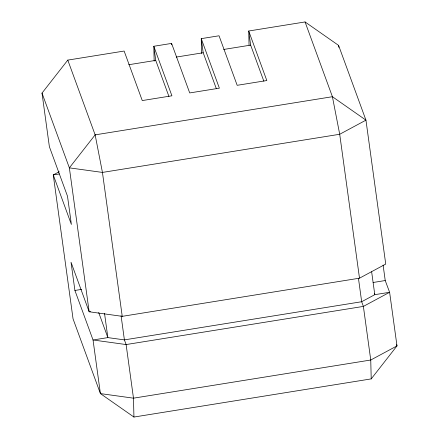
<?xml version="1.0" encoding="UTF-8"?>
<svg xmlns="http://www.w3.org/2000/svg" width="439" height="439" viewBox="0 0 439 439"><rect width="100%" height="100%" fill="white"/><g stroke="black" fill="none" stroke-linecap="round" stroke-linejoin="round"><path stroke-width="0.66" d="M59.227 171.72L53.262 174.931L71.387 224.455L67.507 196.233L49.382 146.708L42.007 93.095L67.787 60.105L124.138 51.045L142.263 100.569L171.918 95.801L153.798 46.276L171.589 43.412L189.714 92.936L219.374 88.168L201.249 38.643L219.045 35.784L237.17 85.309L266.824 80.54L248.704 31.01L305.056 21.95L338.59 45.398L365.95 120.154L385.738 264.069L359.503 278.183L122.234 316.343L89.155 311.767L71.03 262.242L74.91 290.459L93.035 339.984L100.41 393.602L133.944 417.05L371.213 378.895L396.993 345.905L389.618 292.292L385.228 280.537L383.104 265.085M128.775 64.72L155.735 60.384L168.916 96.404M176.226 57.086L203.191 52.751L216.372 88.771M223.681 49.459L250.642 45.124L263.823 81.138M59.325 173.954L53.262 174.931L73.05 318.846L100.41 393.602L133.483 398.173L370.752 360.018L396.993 345.905L396.532 344.642M74.91 290.459L81.654 289.378M90.505 311.547L89.155 311.767L69.362 167.852L42.007 93.095M373.095 282.491L385.228 280.537M374.33 293.439L374.791 294.673L389.618 292.292L363.382 306.406L126.114 344.56L93.035 339.984L107.862 337.602L124.402 339.885L361.67 301.73L374.791 294.673L371.646 271.829M305.056 21.95L332.411 96.706L339.709 134.268L359.503 278.183M67.787 60.105L95.142 134.861L102.441 172.423L122.234 316.343M98.687 312.513L107.862 337.602L104.537 313.413M338.59 45.398L338.87 47.417M358.438 278.216L361.67 301.73L363.382 306.406L370.752 360.018L371.213 378.895M250.642 45.124L248.704 31.01L249.05 45.168M203.191 52.751L201.249 38.643L201.611 53.476M171.775 44.756L171.589 43.412L171.622 44.762M155.735 60.384L153.798 46.276L154.16 61.103M121.076 315.701L124.402 339.885L126.114 344.56L133.483 398.173L133.944 417.05M95.142 134.861L69.362 167.852L102.441 172.423L339.709 134.268L365.95 120.154L332.411 96.706L95.142 134.861"/></g></svg>
